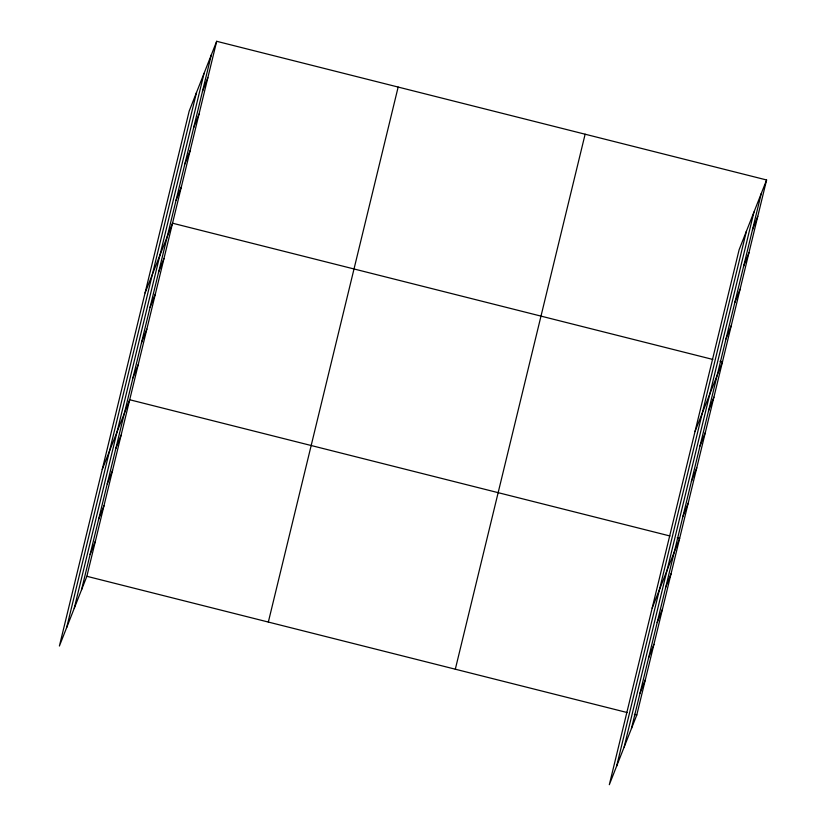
<?xml version="1.0" encoding="UTF-8"?>
<svg xmlns="http://www.w3.org/2000/svg" width="826" height="826" viewBox="0 0 826 826"><rect width="100%" height="100%" fill="white"/><g stroke="black" fill="none" stroke-linecap="round" stroke-linejoin="round"><path stroke-width="1.24" d="M66.699 627.492L196.516 92.481M74.226 608.38L204.043 73.38M81.526 589.847L211.342 54.836M216.68 41.3L189.206 111.025L59.4 646.025L86.864 576.3L216.68 41.3L766.6 179.975L636.794 714.975L609.32 784.7L739.136 249.7L766.6 179.975M268.336 622.061L398.153 87.06M455.312 669.215L585.128 134.204M616.63 766.156L746.446 231.156M624.157 747.055L753.962 212.055M631.456 728.511L761.273 193.511M202.515 91.221L207.853 77.685M193.687 127.596L199.025 114.06M184.859 163.982L190.197 150.446M176.031 200.357L181.369 186.821M145.077 292.931L172.541 223.206L712.786 359.434M158.633 272.053L163.971 258.507M150.074 307.365L155.402 293.819M141.504 342.676L146.832 329.13M132.934 377.978L138.272 364.442M102.238 469.478L129.703 399.753L669.948 535.981M115.795 448.601L121.133 435.065M107.235 483.912L112.563 470.376M98.666 519.224L103.993 505.688M90.096 554.535L95.434 540.989M752.445 229.886L757.772 216.35M743.617 266.271L748.945 252.735M734.789 302.646L740.127 289.11M725.961 339.032L731.299 325.496M694.996 431.595L722.471 361.871L720.045 361.261M708.563 410.718L713.901 397.182M699.994 446.03L705.332 432.494M691.434 481.341L696.762 467.805M682.865 516.653L688.192 503.117M652.158 608.153L679.633 538.418L677.206 537.809M665.725 587.276L671.063 573.729M657.155 622.587L662.493 609.041M648.596 657.888L653.924 644.352M640.026 693.2L645.354 679.664M86.864 576.3L627.11 712.528M634.368 714.366L636.794 714.975"/></g></svg>
